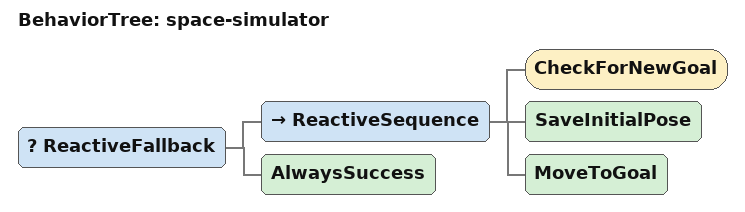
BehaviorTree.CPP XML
<?xml version="1.0" encoding="UTF-8"?>
<root BTCPP_format="4">

  <BehaviorTree ID="space-simulator">
    <ReactiveFallback>
      <ReactiveSequence>
        <CheckForNewGoal />   <SaveInitialPose /> <MoveToGoal />      </ReactiveSequence>

      <AlwaysSuccess />
    </ReactiveFallback>
  </BehaviorTree>

</root>
